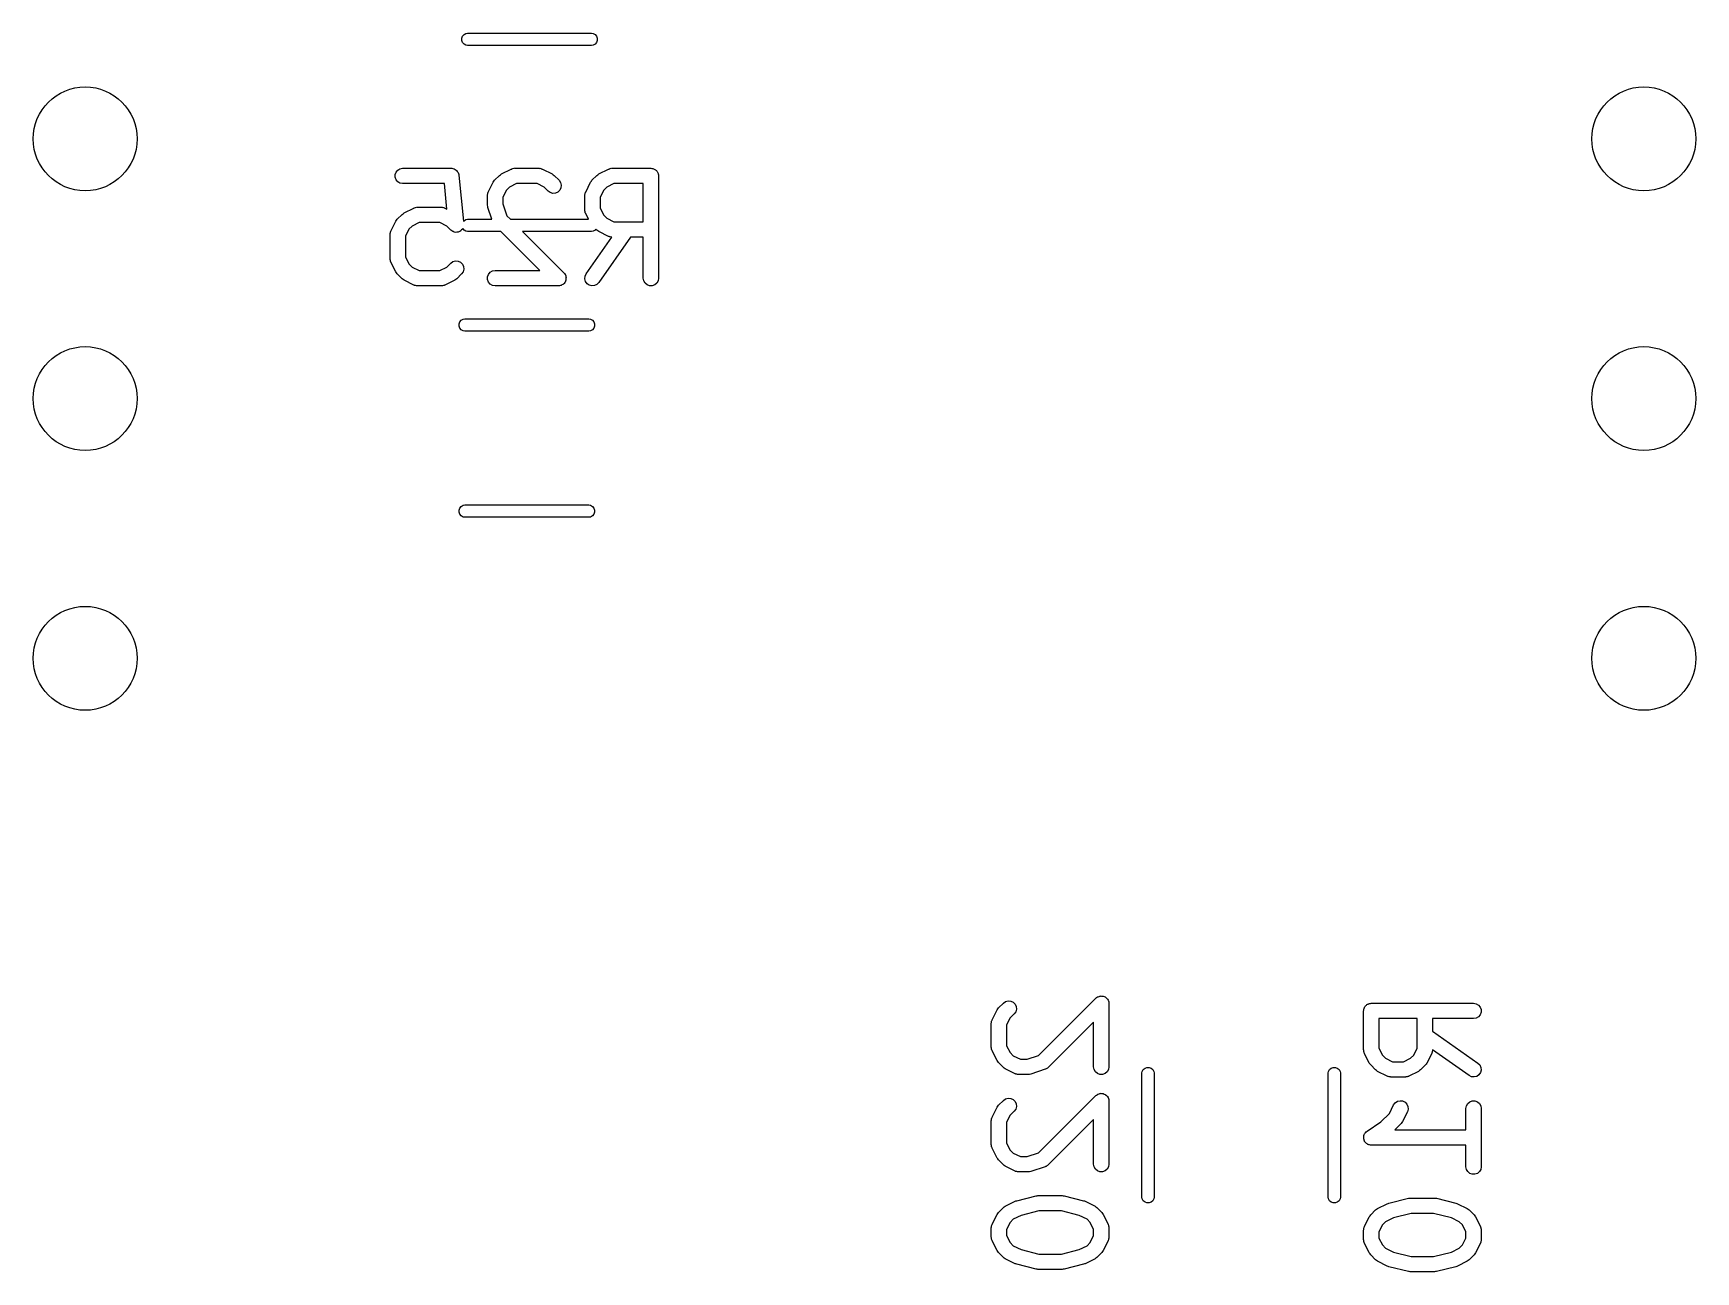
# Model space of a CAD drawing. Extents: x 84 to 155, y -171 to -35.
# Drawn here: x 138.94 to 155.19, y -112.81 to -100.69 of the extents above; entities that cross this region are included whole.
import ezdxf

# ---------------------------------------------------------------- set-up
doc = ezdxf.new("R2010")
doc.units = 0
doc.header["$MEASUREMENT"] = 0
doc.layers.add('BLACK', color=7, linetype='CONTINUOUS')

msp = doc.modelspace()

# ---------------------------------------------------------------- linework, layer by layer
at = {"layer": 'BLACK', "linetype": 'CONTINUOUS'}
for p, q in [((143.129, -100.743), (143.136, -100.723)), ((143.129, -100.764), (143.129, -100.743)), ((143.136, -100.784), (143.129, -100.764)), ((143.136, -100.723), (143.15, -100.707)), ((143.15, -100.8), (143.136, -100.784)), ((143.15, -100.707), (143.168, -100.696)), ((143.168, -100.696), (143.184, -100.694)), ((143.184, -100.694), (144.398, -100.694)), ((144.398, -100.694), (144.414, -100.696)), ((144.414, -100.696), (144.432, -100.707)), ((144.432, -100.707), (144.446, -100.723)), ((144.446, -100.784), (144.432, -100.8)), ((144.446, -100.723), (144.453, -100.743)), ((144.453, -100.764), (144.446, -100.784)), ((144.453, -100.743), (144.453, -100.764)), ((143.168, -100.811), (143.15, -100.8)), ((143.184, -100.813), (143.168, -100.811)), ((144.398, -100.813), (143.184, -100.813)), ((144.414, -100.811), (144.398, -100.813)), ((144.432, -100.8), (144.414, -100.811)), ((142.476, -102.077), (142.485, -102.052)), ((142.476, -102.103), (142.476, -102.077)), ((142.485, -102.052), (142.502, -102.032)), ((142.502, -102.032), (142.524, -102.019)), ((142.524, -102.019), (142.55, -102.015)), ((142.55, -102.015), (143.026, -102.015)), ((143.026, -102.015), (143.029, -102.015)), ((143.029, -102.015), (143.032, -102.015)), ((143.032, -102.015), (143.041, -102.018)), ((143.041, -102.018), (143.052, -102.019)), ((143.052, -102.019), (143.054, -102.021)), ((143.054, -102.021), (143.057, -102.022)), ((143.057, -102.022), (143.065, -102.027)), ((143.065, -102.027), (143.074, -102.032)), ((143.074, -102.032), (143.076, -102.035)), ((143.076, -102.035), (143.078, -102.036)), ((143.078, -102.036), (143.084, -102.045)), ((143.084, -102.045), (143.091, -102.052)), ((143.091, -102.052), (143.092, -102.055)), ((143.092, -102.055), (143.093, -102.057)), ((143.093, -102.057), (143.096, -102.067)), ((143.096, -102.067), (143.1, -102.077)), ((143.1, -102.077), (143.1, -102.08)), ((143.1, -102.08), (143.101, -102.082)), ((143.101, -102.082), (143.145, -102.532)), ((143.449, -102.132), (143.497, -102.084)), ((143.497, -102.084), (143.507, -102.078)), ((143.507, -102.078), (143.516, -102.07)), ((143.516, -102.07), (143.611, -102.023)), ((143.611, -102.023), (143.616, -102.022)), ((143.616, -102.022), (143.619, -102.019)), ((143.619, -102.019), (143.628, -102.018)), ((143.628, -102.018), (143.636, -102.015)), ((143.636, -102.015), (143.641, -102.016)), ((143.641, -102.016), (143.645, -102.015)), ((143.645, -102.015), (143.883, -102.015)), ((143.883, -102.015), (143.887, -102.016)), ((143.887, -102.016), (143.892, -102.015)), ((143.892, -102.015), (143.9, -102.018)), ((143.9, -102.018), (143.909, -102.019)), ((143.909, -102.019), (143.912, -102.022)), ((143.912, -102.022), (143.917, -102.023)), ((143.917, -102.023), (144.012, -102.07)), ((144.012, -102.07), (144.021, -102.078)), ((144.021, -102.078), (144.031, -102.084)), ((144.031, -102.084), (144.079, -102.132)), ((144.401, -102.132), (144.449, -102.084)), ((144.449, -102.084), (144.459, -102.078)), ((144.459, -102.078), (144.469, -102.07)), ((144.469, -102.07), (144.564, -102.023)), ((144.564, -102.023), (144.568, -102.022)), ((144.568, -102.022), (144.572, -102.019)), ((144.572, -102.019), (144.58, -102.018)), ((144.58, -102.018), (144.589, -102.015)), ((144.589, -102.015), (144.593, -102.016)), ((144.593, -102.016), (144.597, -102.015)), ((144.597, -102.015), (144.978, -102.015)), ((144.978, -102.015), (144.985, -102.016)), ((144.985, -102.016), (144.991, -102.016)), ((144.991, -102.016), (144.997, -102.018)), ((144.997, -102.018), (145.004, -102.019)), ((145.004, -102.019), (145.01, -102.023)), ((145.01, -102.023), (145.016, -102.025)), ((145.016, -102.025), (145.021, -102.029)), ((145.021, -102.029), (145.026, -102.032)), ((145.026, -102.032), (145.031, -102.037)), ((145.031, -102.037), (145.036, -102.042)), ((145.036, -102.042), (145.039, -102.047)), ((145.039, -102.047), (145.043, -102.052)), ((145.043, -102.052), (145.045, -102.059)), ((145.045, -102.059), (145.049, -102.064)), ((145.049, -102.064), (145.05, -102.071)), ((145.05, -102.071), (145.052, -102.077)), ((145.052, -102.077), (145.052, -102.083)), ((145.052, -102.083), (145.053, -102.09)), ((142.485, -102.127), (142.476, -102.103)), ((142.502, -102.147), (142.485, -102.127)), ((142.524, -102.16), (142.502, -102.147)), ((142.55, -102.165), (142.524, -102.16)), ((142.958, -102.165), (142.55, -102.165)), ((142.983, -102.413), (142.958, -102.165)), ((143.386, -102.251), (143.387, -102.247)), ((143.387, -102.247), (143.435, -102.152)), ((143.435, -102.152), (143.442, -102.142)), ((143.442, -102.142), (143.449, -102.132)), ((143.564, -102.23), (143.529, -102.298)), ((143.594, -102.199), (143.564, -102.23)), ((143.663, -102.165), (143.594, -102.199)), ((143.865, -102.165), (143.663, -102.165)), ((143.934, -102.199), (143.865, -102.165)), ((143.973, -102.238), (143.934, -102.199)), ((143.994, -102.253), (143.973, -102.238)), ((144.069, -102.247), (144.045, -102.258)), ((144.087, -102.228), (144.069, -102.247)), ((144.079, -102.132), (144.094, -102.153)), ((144.098, -102.205), (144.087, -102.228)), ((144.094, -102.153), (144.101, -102.179)), ((144.101, -102.179), (144.098, -102.205)), ((144.339, -102.251), (144.34, -102.247)), ((144.34, -102.247), (144.387, -102.152)), ((144.387, -102.152), (144.395, -102.142)), ((144.395, -102.142), (144.401, -102.132)), ((144.516, -102.23), (144.482, -102.298)), ((144.547, -102.199), (144.516, -102.23)), ((144.615, -102.165), (144.547, -102.199)), ((144.903, -102.165), (144.615, -102.165)), ((144.903, -102.539), (144.903, -102.165)), ((145.053, -102.09), (145.053, -103.09)), ((142.564, -102.451), (142.659, -102.404)), ((142.659, -102.404), (142.663, -102.403)), ((142.663, -102.403), (142.667, -102.4)), ((142.667, -102.4), (142.676, -102.399)), ((142.676, -102.399), (142.684, -102.396)), ((142.684, -102.396), (142.688, -102.397)), ((142.688, -102.397), (142.693, -102.396)), ((142.693, -102.396), (142.931, -102.396)), ((142.931, -102.396), (142.935, -102.397)), ((142.935, -102.397), (142.939, -102.396)), ((142.939, -102.396), (142.948, -102.399)), ((142.948, -102.399), (142.956, -102.4)), ((142.956, -102.4), (142.96, -102.403)), ((142.96, -102.403), (142.964, -102.404)), ((142.964, -102.404), (142.983, -102.413)), ((143.379, -102.28), (143.38, -102.276)), ((143.379, -102.376), (143.379, -102.28)), ((143.382, -102.387), (143.379, -102.376)), ((143.38, -102.272), (143.382, -102.263)), ((143.38, -102.276), (143.38, -102.272)), ((143.382, -102.263), (143.384, -102.255)), ((143.383, -102.399), (143.382, -102.387)), ((143.421, -102.513), (143.383, -102.399)), ((143.384, -102.255), (143.386, -102.251)), ((143.529, -102.298), (143.529, -102.363)), ((143.529, -102.363), (143.568, -102.478)), ((144.019, -102.26), (143.994, -102.253)), ((144.045, -102.258), (144.019, -102.26)), ((144.332, -102.272), (144.335, -102.263)), ((144.333, -102.276), (144.332, -102.272)), ((144.332, -102.28), (144.333, -102.276)), ((144.332, -102.423), (144.332, -102.28)), ((144.335, -102.263), (144.336, -102.255)), ((144.336, -102.255), (144.339, -102.251)), ((144.482, -102.298), (144.482, -102.406)), ((144.482, -102.406), (144.516, -102.474)), ((142.435, -102.628), (142.483, -102.533)), ((142.483, -102.533), (142.49, -102.523)), ((142.49, -102.523), (142.497, -102.513)), ((142.497, -102.513), (142.544, -102.465)), ((142.544, -102.465), (142.554, -102.459)), ((142.554, -102.459), (142.564, -102.451)), ((142.71, -102.546), (142.642, -102.58)), ((142.913, -102.546), (142.71, -102.546)), ((142.981, -102.58), (142.913, -102.546)), ((143.145, -102.532), (143.15, -102.527)), ((143.15, -102.527), (143.168, -102.516)), ((143.168, -102.516), (143.184, -102.513)), ((143.184, -102.513), (143.421, -102.513)), ((143.568, -102.478), (143.603, -102.513)), ((143.603, -102.513), (144.368, -102.513)), ((144.333, -102.427), (144.332, -102.423)), ((144.332, -102.432), (144.333, -102.427)), ((144.335, -102.44), (144.332, -102.432)), ((144.336, -102.449), (144.335, -102.44)), ((144.339, -102.453), (144.336, -102.449)), ((144.34, -102.457), (144.339, -102.453)), ((144.368, -102.513), (144.34, -102.457)), ((144.516, -102.474), (144.547, -102.504)), ((144.547, -102.504), (144.615, -102.539)), ((144.615, -102.539), (144.903, -102.539)), ((142.427, -102.661), (142.428, -102.657)), ((142.427, -102.899), (142.427, -102.661)), ((142.428, -102.653), (142.43, -102.644)), ((142.428, -102.657), (142.428, -102.653)), ((142.43, -102.644), (142.432, -102.636)), ((142.432, -102.636), (142.434, -102.632)), ((142.434, -102.632), (142.435, -102.628)), ((142.611, -102.61), (142.577, -102.679)), ((142.577, -102.679), (142.577, -102.882)), ((142.642, -102.58), (142.611, -102.61)), ((143.02, -102.619), (142.981, -102.58)), ((143.021, -102.619), (143.02, -102.619)), ((143.021, -102.62), (143.021, -102.619)), ((143.032, -102.627), (143.021, -102.62)), ((143.042, -102.634), (143.032, -102.627)), ((143.043, -102.634), (143.042, -102.634)), ((143.042, -102.634), (143.042, -102.634)), ((143.055, -102.638), (143.043, -102.634)), ((143.067, -102.641), (143.055, -102.638)), ((143.068, -102.641), (143.067, -102.641)), ((143.067, -102.641), (143.067, -102.641)), ((143.08, -102.64), (143.068, -102.641)), ((143.093, -102.639), (143.08, -102.64)), ((143.094, -102.638), (143.093, -102.638)), ((143.093, -102.638), (143.093, -102.639)), ((143.105, -102.633), (143.094, -102.638)), ((143.117, -102.628), (143.105, -102.633)), ((143.126, -102.618), (143.117, -102.627)), ((143.117, -102.627), (143.117, -102.627)), ((143.117, -102.627), (143.117, -102.628)), ((143.135, -102.609), (143.126, -102.618)), ((143.137, -102.605), (143.135, -102.608)), ((143.135, -102.608), (143.135, -102.609)), ((143.135, -102.609), (143.135, -102.609)), ((143.15, -102.62), (143.137, -102.605)), ((143.168, -102.631), (143.15, -102.62)), ((143.184, -102.633), (143.168, -102.631)), ((143.511, -102.633), (143.184, -102.633)), ((143.892, -103.015), (143.511, -102.633)), ((144.398, -102.633), (143.723, -102.633)), ((143.723, -102.633), (144.127, -103.037)), ((144.345, -103.047), (144.596, -102.689)), ((144.414, -102.631), (144.398, -102.633)), ((144.432, -102.62), (144.414, -102.631)), ((144.44, -102.61), (144.432, -102.62)), ((144.449, -102.619), (144.44, -102.61)), ((144.459, -102.626), (144.449, -102.619)), ((144.469, -102.633), (144.459, -102.626)), ((144.779, -102.689), (144.468, -103.133)), ((144.564, -102.681), (144.469, -102.633)), ((144.568, -102.682), (144.564, -102.681)), ((144.572, -102.684), (144.568, -102.682)), ((144.58, -102.686), (144.572, -102.684)), ((144.589, -102.688), (144.58, -102.686)), ((144.593, -102.688), (144.589, -102.688)), ((144.596, -102.689), (144.593, -102.688)), ((144.903, -102.689), (144.779, -102.689)), ((144.903, -103.09), (144.903, -102.689)), ((142.428, -102.904), (142.427, -102.899)), ((142.577, -102.882), (142.611, -102.95)), ((142.428, -102.908), (142.428, -102.904)), ((142.43, -102.916), (142.428, -102.908)), ((142.432, -102.925), (142.43, -102.916)), ((142.434, -102.929), (142.432, -102.925)), ((142.435, -102.933), (142.434, -102.929)), ((142.483, -103.028), (142.435, -102.933)), ((142.49, -103.038), (142.483, -103.028)), ((142.497, -103.048), (142.49, -103.038)), ((142.544, -103.095), (142.497, -103.048)), ((142.611, -102.95), (142.642, -102.981)), ((142.642, -102.981), (142.71, -103.015)), ((142.71, -103.015), (142.913, -103.015)), ((142.913, -103.015), (142.981, -102.981)), ((142.981, -102.981), (143.02, -102.942)), ((143.02, -102.942), (143.042, -102.927)), ((143.042, -102.927), (143.067, -102.92)), ((143.067, -102.92), (143.093, -102.922)), ((143.127, -103.048), (143.079, -103.095)), ((143.093, -102.922), (143.117, -102.933)), ((143.117, -102.933), (143.135, -102.952)), ((143.141, -103.026), (143.127, -103.048)), ((143.135, -102.952), (143.146, -102.975)), ((143.148, -103.001), (143.141, -103.026)), ((143.146, -102.975), (143.148, -103.001)), ((143.381, -103.077), (143.39, -103.052)), ((143.39, -103.052), (143.406, -103.032)), ((143.406, -103.032), (143.429, -103.019)), ((143.429, -103.019), (143.454, -103.015)), ((143.454, -103.015), (143.892, -103.015)), ((144.127, -103.037), (144.132, -103.045)), ((144.132, -103.045), (144.138, -103.052)), ((144.138, -103.052), (144.14, -103.055)), ((144.14, -103.055), (144.141, -103.058)), ((144.141, -103.058), (144.144, -103.068)), ((144.334, -103.07), (144.345, -103.047)), ((142.554, -103.102), (142.544, -103.095)), ((142.564, -103.109), (142.554, -103.102)), ((142.659, -103.157), (142.564, -103.109)), ((142.663, -103.158), (142.659, -103.157)), ((142.667, -103.16), (142.663, -103.158)), ((142.676, -103.162), (142.667, -103.16)), ((142.684, -103.164), (142.676, -103.162)), ((142.688, -103.164), (142.684, -103.164)), ((142.693, -103.165), (142.688, -103.164)), ((142.931, -103.165), (142.693, -103.165)), ((142.935, -103.164), (142.931, -103.165)), ((142.939, -103.164), (142.935, -103.164)), ((142.948, -103.162), (142.939, -103.164)), ((142.956, -103.16), (142.948, -103.162)), ((142.96, -103.158), (142.956, -103.16)), ((142.964, -103.157), (142.96, -103.158)), ((143.059, -103.109), (142.964, -103.157)), ((143.069, -103.102), (143.059, -103.109)), ((143.079, -103.095), (143.069, -103.102)), ((143.381, -103.103), (143.381, -103.077)), ((143.39, -103.127), (143.381, -103.103)), ((143.406, -103.147), (143.39, -103.127)), ((143.429, -103.16), (143.406, -103.147)), ((143.454, -103.165), (143.429, -103.16)), ((144.074, -103.165), (143.454, -103.165)), ((144.083, -103.163), (144.074, -103.165)), ((144.093, -103.162), (144.083, -103.163)), ((144.096, -103.161), (144.093, -103.162)), ((144.099, -103.16), (144.096, -103.161)), ((144.108, -103.155), (144.099, -103.16)), ((144.117, -103.151), (144.108, -103.155)), ((144.119, -103.149), (144.117, -103.151)), ((144.122, -103.147), (144.119, -103.149)), ((144.128, -103.14), (144.122, -103.147)), ((144.135, -103.133), (144.128, -103.14)), ((144.136, -103.13), (144.135, -103.133)), ((144.138, -103.127), (144.136, -103.13)), ((144.142, -103.118), (144.138, -103.127)), ((144.146, -103.109), (144.142, -103.118)), ((144.144, -103.068), (144.147, -103.077)), ((144.147, -103.103), (144.146, -103.106)), ((144.146, -103.106), (144.146, -103.109)), ((144.147, -103.077), (144.147, -103.08)), ((144.147, -103.08), (144.148, -103.083)), ((144.148, -103.083), (144.147, -103.093)), ((144.147, -103.093), (144.147, -103.103)), ((144.332, -103.096), (144.334, -103.07)), ((144.339, -103.122), (144.332, -103.096)), ((144.354, -103.143), (144.339, -103.122)), ((144.375, -103.158), (144.354, -103.143)), ((144.4, -103.165), (144.375, -103.158)), ((144.426, -103.162), (144.4, -103.165)), ((144.45, -103.151), (144.426, -103.162)), ((144.468, -103.133), (144.45, -103.151)), ((144.908, -103.116), (144.903, -103.09)), ((144.921, -103.138), (144.908, -103.116)), ((144.941, -103.155), (144.921, -103.138)), ((144.965, -103.164), (144.941, -103.155)), ((144.991, -103.164), (144.965, -103.164)), ((145.016, -103.155), (144.991, -103.164)), ((145.036, -103.138), (145.016, -103.155)), ((145.049, -103.116), (145.036, -103.138)), ((145.053, -103.09), (145.049, -103.116)), ((143.102, -103.537), (143.109, -103.517)), ((143.102, -103.558), (143.102, -103.537)), ((143.109, -103.517), (143.123, -103.501)), ((143.123, -103.501), (143.141, -103.49)), ((143.141, -103.49), (143.157, -103.487)), ((143.157, -103.487), (144.371, -103.487)), ((144.371, -103.487), (144.387, -103.49)), ((144.387, -103.49), (144.405, -103.501)), ((144.405, -103.501), (144.419, -103.517)), ((144.419, -103.517), (144.426, -103.537)), ((144.426, -103.537), (144.426, -103.558)), ((143.109, -103.578), (143.102, -103.558)), ((143.123, -103.594), (143.109, -103.578)), ((143.141, -103.605), (143.123, -103.594)), ((143.157, -103.608), (143.141, -103.605)), ((144.371, -103.608), (143.157, -103.608)), ((144.387, -103.605), (144.371, -103.608)), ((144.405, -103.594), (144.387, -103.605)), ((144.419, -103.578), (144.405, -103.594)), ((144.426, -103.558), (144.419, -103.578)), ((143.102, -105.357), (143.109, -105.337)), ((143.109, -105.337), (143.123, -105.321)), ((143.123, -105.321), (143.141, -105.31)), ((143.141, -105.31), (143.157, -105.307)), ((143.157, -105.307), (144.371, -105.307)), ((144.371, -105.307), (144.387, -105.31)), ((144.387, -105.31), (144.405, -105.321)), ((144.405, -105.321), (144.419, -105.337)), ((144.419, -105.337), (144.426, -105.357)), ((143.102, -105.378), (143.102, -105.357)), ((143.109, -105.398), (143.102, -105.378)), ((143.123, -105.414), (143.109, -105.398)), ((143.141, -105.425), (143.123, -105.414)), ((143.157, -105.427), (143.141, -105.425)), ((144.371, -105.427), (143.157, -105.427)), ((144.387, -105.425), (144.371, -105.427)), ((144.405, -105.414), (144.387, -105.425)), ((144.419, -105.398), (144.405, -105.414)), ((144.426, -105.378), (144.419, -105.398)), ((144.426, -105.357), (144.426, -105.378)), ((148.376, -110.226), (148.424, -110.178)), ((148.424, -110.178), (148.445, -110.163)), ((148.445, -110.163), (148.47, -110.157)), ((148.47, -110.157), (148.496, -110.159)), ((148.496, -110.159), (148.52, -110.17)), ((148.52, -110.17), (148.538, -110.188)), ((148.538, -110.188), (148.549, -110.212)), ((148.549, -110.212), (148.551, -110.238)), ((148.769, -110.69), (149.328, -110.131)), ((149.328, -110.131), (149.336, -110.125)), ((149.336, -110.125), (149.344, -110.119)), ((149.344, -110.119), (149.347, -110.118)), ((149.347, -110.118), (149.35, -110.116)), ((149.35, -110.116), (149.359, -110.113)), ((149.359, -110.113), (149.368, -110.11)), ((149.368, -110.11), (149.372, -110.11)), ((149.372, -110.11), (149.375, -110.109)), ((149.375, -110.109), (149.385, -110.11)), ((149.385, -110.11), (149.394, -110.11)), ((149.394, -110.11), (149.398, -110.111)), ((149.398, -110.111), (149.401, -110.111)), ((149.401, -110.111), (149.41, -110.115)), ((149.41, -110.115), (149.419, -110.119)), ((149.419, -110.119), (149.421, -110.121)), ((149.421, -110.121), (149.424, -110.122)), ((149.424, -110.122), (149.431, -110.129)), ((149.431, -110.129), (149.439, -110.136)), ((149.439, -110.136), (149.44, -110.138)), ((149.44, -110.138), (149.443, -110.141)), ((149.443, -110.141), (149.447, -110.15)), ((149.447, -110.15), (149.452, -110.158)), ((149.452, -110.158), (149.452, -110.161)), ((149.452, -110.161), (149.454, -110.164)), ((149.454, -110.164), (149.455, -110.174)), ((149.455, -110.174), (149.456, -110.184)), ((149.456, -110.184), (149.456, -110.803)), ((151.956, -110.218), (151.961, -110.213)), ((151.961, -110.213), (151.964, -110.207)), ((151.964, -110.207), (151.969, -110.203)), ((151.969, -110.203), (151.973, -110.198)), ((151.973, -110.198), (151.979, -110.194)), ((151.979, -110.194), (151.984, -110.19)), ((151.984, -110.19), (151.99, -110.188)), ((151.99, -110.188), (151.996, -110.185)), ((151.996, -110.185), (152.002, -110.184)), ((152.002, -110.184), (152.008, -110.181)), ((152.008, -110.181), (152.015, -110.181)), ((152.015, -110.181), (152.021, -110.18)), ((152.021, -110.18), (153.021, -110.18)), ((153.021, -110.18), (153.047, -110.185)), ((153.047, -110.185), (153.07, -110.198)), ((153.07, -110.198), (153.086, -110.218)), ((148.306, -110.374), (148.307, -110.37)), ((148.306, -110.612), (148.306, -110.374)), ((148.307, -110.366), (148.309, -110.357)), ((148.307, -110.37), (148.307, -110.366)), ((148.309, -110.357), (148.311, -110.349)), ((148.311, -110.349), (148.313, -110.345)), ((148.313, -110.345), (148.314, -110.341)), ((148.314, -110.341), (148.362, -110.245)), ((148.362, -110.245), (148.369, -110.236)), ((148.369, -110.236), (148.376, -110.226)), ((148.491, -110.323), (148.456, -110.392)), ((148.53, -110.284), (148.491, -110.323)), ((148.545, -110.263), (148.53, -110.284)), ((148.551, -110.238), (148.545, -110.263)), ((149.306, -110.365), (148.863, -110.808)), ((149.306, -110.803), (149.306, -110.365)), ((151.946, -110.255), (151.948, -110.249)), ((151.946, -110.636), (151.946, -110.255)), ((151.948, -110.242), (151.95, -110.236)), ((151.948, -110.249), (151.948, -110.242)), ((151.95, -110.236), (151.951, -110.23)), ((151.951, -110.23), (151.954, -110.224)), ((151.954, -110.224), (151.956, -110.218)), ((152.096, -110.33), (152.096, -110.618)), ((152.47, -110.33), (152.096, -110.33)), ((152.47, -110.618), (152.47, -110.33)), ((153.021, -110.33), (152.62, -110.33)), ((152.62, -110.33), (152.62, -110.454)), ((153.047, -110.326), (153.021, -110.33)), ((153.07, -110.313), (153.047, -110.326)), ((153.086, -110.293), (153.07, -110.313)), ((153.086, -110.218), (153.095, -110.242)), ((153.095, -110.268), (153.086, -110.293)), ((153.095, -110.242), (153.095, -110.268)), ((148.456, -110.392), (148.456, -110.595)), ((152.62, -110.454), (153.064, -110.765)), ((148.307, -110.617), (148.306, -110.612)), ((148.307, -110.621), (148.307, -110.617)), ((148.309, -110.629), (148.307, -110.621)), ((148.311, -110.638), (148.309, -110.629)), ((148.313, -110.642), (148.311, -110.638)), ((148.314, -110.646), (148.313, -110.642)), ((148.362, -110.741), (148.314, -110.646)), ((148.456, -110.595), (148.491, -110.663)), ((148.491, -110.663), (148.521, -110.694)), ((148.521, -110.694), (148.59, -110.728)), ((148.655, -110.728), (148.769, -110.69)), ((151.947, -110.64), (151.946, -110.636)), ((151.947, -110.645), (151.947, -110.64)), ((151.949, -110.653), (151.947, -110.645)), ((151.951, -110.662), (151.949, -110.653)), ((151.953, -110.666), (151.951, -110.662)), ((151.954, -110.67), (151.953, -110.666)), ((152.002, -110.765), (151.954, -110.67)), ((152.096, -110.618), (152.131, -110.687)), ((152.131, -110.687), (152.161, -110.717)), ((152.406, -110.717), (152.436, -110.687)), ((152.436, -110.687), (152.47, -110.618)), ((152.612, -110.67), (152.565, -110.765)), ((152.614, -110.666), (152.612, -110.67)), ((152.616, -110.662), (152.614, -110.666)), ((152.617, -110.653), (152.616, -110.662)), ((152.62, -110.645), (152.617, -110.653)), ((152.62, -110.637), (152.619, -110.64)), ((152.619, -110.64), (152.62, -110.645)), ((152.978, -110.888), (152.62, -110.637)), ((148.369, -110.751), (148.362, -110.741)), ((148.376, -110.761), (148.369, -110.751)), ((148.424, -110.808), (148.376, -110.761)), ((148.433, -110.815), (148.424, -110.808)), ((148.443, -110.822), (148.433, -110.815)), ((148.538, -110.87), (148.443, -110.822)), ((148.59, -110.728), (148.655, -110.728)), ((148.834, -110.826), (148.691, -110.874)), ((148.837, -110.824), (148.834, -110.826)), ((148.842, -110.823), (148.837, -110.824)), ((148.849, -110.818), (148.842, -110.823)), ((148.857, -110.814), (148.849, -110.818)), ((148.859, -110.811), (148.857, -110.814)), ((148.863, -110.808), (148.859, -110.811)), ((149.311, -110.828), (149.306, -110.803)), ((149.324, -110.851), (149.311, -110.828)), ((149.344, -110.868), (149.324, -110.851)), ((149.439, -110.851), (149.419, -110.868)), ((149.452, -110.828), (149.439, -110.851)), ((149.456, -110.803), (149.452, -110.828)), ((149.779, -110.862), (149.782, -110.847)), ((149.779, -112.077), (149.779, -110.862)), ((149.782, -110.847), (149.792, -110.828)), ((149.792, -110.828), (149.809, -110.815)), ((149.809, -110.815), (149.828, -110.807)), ((149.828, -110.807), (149.85, -110.807)), ((149.85, -110.807), (149.869, -110.815)), ((149.869, -110.815), (149.886, -110.828)), ((149.886, -110.828), (149.896, -110.847)), ((149.896, -110.847), (149.899, -110.862)), ((149.899, -110.862), (149.899, -112.077)), ((151.599, -110.862), (151.602, -110.847)), ((151.599, -112.077), (151.599, -110.862)), ((151.602, -110.847), (151.612, -110.828)), ((151.612, -110.828), (151.629, -110.815)), ((151.629, -110.815), (151.648, -110.807)), ((151.648, -110.807), (151.67, -110.807)), ((151.67, -110.807), (151.689, -110.815)), ((151.689, -110.815), (151.706, -110.828)), ((151.706, -110.828), (151.716, -110.847)), ((151.716, -110.847), (151.719, -110.862)), ((151.719, -110.862), (151.719, -112.077)), ((152.009, -110.775), (152.002, -110.765)), ((152.016, -110.784), (152.009, -110.775)), ((152.064, -110.832), (152.016, -110.784)), ((152.073, -110.839), (152.064, -110.832)), ((152.083, -110.846), (152.073, -110.839)), ((152.178, -110.894), (152.083, -110.846)), ((152.161, -110.717), (152.23, -110.752)), ((152.23, -110.752), (152.337, -110.752)), ((152.337, -110.752), (152.406, -110.717)), ((152.483, -110.846), (152.388, -110.894)), ((152.493, -110.839), (152.483, -110.846)), ((152.503, -110.832), (152.493, -110.839)), ((152.551, -110.784), (152.503, -110.832)), ((152.557, -110.775), (152.551, -110.784)), ((152.565, -110.765), (152.557, -110.775)), ((153.064, -110.765), (153.083, -110.784)), ((153.089, -110.858), (153.074, -110.88)), ((153.083, -110.784), (153.094, -110.807)), ((153.096, -110.833), (153.089, -110.858)), ((153.094, -110.807), (153.096, -110.833)), ((148.542, -110.871), (148.538, -110.87)), ((148.546, -110.873), (148.542, -110.871)), ((148.555, -110.875), (148.546, -110.873)), ((148.563, -110.877), (148.555, -110.875)), ((148.568, -110.877), (148.563, -110.877)), ((148.572, -110.878), (148.568, -110.877)), ((148.667, -110.878), (148.572, -110.878)), ((148.679, -110.876), (148.667, -110.878)), ((148.691, -110.874), (148.679, -110.876)), ((149.368, -110.877), (149.344, -110.868)), ((149.394, -110.877), (149.368, -110.877)), ((149.419, -110.868), (149.394, -110.877)), ((152.182, -110.895), (152.178, -110.894)), ((152.186, -110.897), (152.182, -110.895)), ((152.195, -110.899), (152.186, -110.897)), ((152.203, -110.901), (152.195, -110.899)), ((152.208, -110.901), (152.203, -110.901)), ((152.212, -110.902), (152.208, -110.901)), ((152.355, -110.902), (152.212, -110.902)), ((152.359, -110.901), (152.355, -110.902)), ((152.363, -110.901), (152.359, -110.901)), ((152.372, -110.899), (152.363, -110.901)), ((152.38, -110.897), (152.372, -110.899)), ((152.384, -110.895), (152.38, -110.897)), ((152.388, -110.894), (152.384, -110.895)), ((153.002, -110.899), (152.978, -110.888)), ((153.028, -110.901), (153.002, -110.899)), ((153.053, -110.895), (153.028, -110.901)), ((153.074, -110.88), (153.053, -110.895)), ((148.362, -111.198), (148.369, -111.188)), ((148.369, -111.188), (148.376, -111.178)), ((148.376, -111.178), (148.424, -111.131)), ((148.424, -111.131), (148.445, -111.116)), ((148.445, -111.116), (148.47, -111.109)), ((148.47, -111.109), (148.496, -111.111)), ((148.496, -111.111), (148.52, -111.122)), ((148.52, -111.122), (148.538, -111.141)), ((148.538, -111.141), (148.549, -111.164)), ((148.551, -111.19), (148.545, -111.215)), ((148.549, -111.164), (148.551, -111.19)), ((148.769, -111.642), (149.328, -111.083)), ((149.328, -111.083), (149.336, -111.078)), ((149.336, -111.078), (149.344, -111.071)), ((149.344, -111.071), (149.347, -111.07)), ((149.347, -111.07), (149.35, -111.068)), ((149.35, -111.068), (149.359, -111.066)), ((149.359, -111.066), (149.368, -111.062)), ((149.368, -111.062), (149.372, -111.062)), ((149.372, -111.062), (149.375, -111.061)), ((149.375, -111.061), (149.385, -111.062)), ((149.385, -111.062), (149.394, -111.062)), ((149.394, -111.062), (149.398, -111.063)), ((149.398, -111.063), (149.401, -111.064)), ((149.401, -111.064), (149.41, -111.068)), ((149.41, -111.068), (149.419, -111.071)), ((149.419, -111.071), (149.421, -111.073)), ((149.421, -111.073), (149.424, -111.075)), ((149.424, -111.075), (149.431, -111.082)), ((149.431, -111.082), (149.439, -111.088)), ((149.439, -111.088), (149.44, -111.091)), ((149.44, -111.091), (149.443, -111.093)), ((149.443, -111.093), (149.447, -111.102)), ((149.447, -111.102), (149.452, -111.111)), ((149.452, -111.111), (149.452, -111.114)), ((149.452, -111.114), (149.454, -111.117)), ((149.454, -111.117), (149.455, -111.127)), ((149.455, -111.127), (149.456, -111.136)), ((149.456, -111.136), (149.456, -111.755)), ((152.198, -111.258), (152.24, -111.174)), ((152.24, -111.174), (152.256, -111.153)), ((152.256, -111.153), (152.277, -111.139)), ((152.277, -111.139), (152.303, -111.133)), ((152.303, -111.133), (152.328, -111.136)), ((152.328, -111.136), (152.352, -111.147)), ((152.352, -111.147), (152.37, -111.166)), ((152.37, -111.166), (152.38, -111.19)), ((152.38, -111.19), (152.382, -111.216)), ((152.946, -111.208), (152.951, -111.182)), ((152.951, -111.182), (152.964, -111.159)), ((152.964, -111.159), (152.984, -111.143)), ((152.984, -111.143), (153.008, -111.134)), ((153.008, -111.134), (153.034, -111.134)), ((153.034, -111.134), (153.059, -111.143)), ((153.059, -111.143), (153.079, -111.159)), ((153.079, -111.159), (153.092, -111.182)), ((153.092, -111.182), (153.096, -111.208)), ((148.306, -111.327), (148.307, -111.322)), ((148.306, -111.565), (148.306, -111.327)), ((148.307, -111.318), (148.309, -111.31)), ((148.307, -111.322), (148.307, -111.318)), ((148.309, -111.31), (148.311, -111.301)), ((148.311, -111.301), (148.313, -111.297)), ((148.313, -111.297), (148.314, -111.293)), ((148.314, -111.293), (148.362, -111.198)), ((148.491, -111.276), (148.456, -111.344)), ((148.456, -111.344), (148.456, -111.547)), ((148.53, -111.237), (148.491, -111.276)), ((148.545, -111.215), (148.53, -111.237)), ((149.306, -111.317), (148.863, -111.761)), ((149.306, -111.755), (149.306, -111.317)), ((151.98, -111.431), (152.116, -111.34)), ((152.116, -111.34), (152.198, -111.258)), ((152.319, -111.346), (152.313, -111.356)), ((152.327, -111.336), (152.319, -111.346)), ((152.374, -111.241), (152.327, -111.336)), ((152.382, -111.216), (152.374, -111.241)), ((152.946, -111.418), (152.946, -111.208)), ((153.096, -111.208), (153.096, -111.779)), ((151.947, -111.498), (151.948, -111.489)), ((151.948, -111.502), (151.947, -111.498)), ((151.948, -111.48), (151.949, -111.476)), ((151.948, -111.489), (151.948, -111.48)), ((151.948, -111.506), (151.948, -111.502)), ((151.951, -111.515), (151.948, -111.506)), ((151.949, -111.472), (151.953, -111.464)), ((151.949, -111.476), (151.949, -111.472)), ((151.953, -111.523), (151.951, -111.515)), ((151.953, -111.464), (151.956, -111.456)), ((151.956, -111.456), (151.959, -111.453)), ((151.959, -111.453), (151.961, -111.449)), ((151.961, -111.449), (151.967, -111.443)), ((151.967, -111.443), (151.973, -111.436)), ((151.973, -111.436), (151.977, -111.434)), ((151.977, -111.434), (151.98, -111.431)), ((152.313, -111.356), (152.25, -111.418)), ((152.25, -111.418), (152.946, -111.418)), ((148.307, -111.569), (148.306, -111.565)), ((148.307, -111.573), (148.307, -111.569)), ((148.309, -111.582), (148.307, -111.573)), ((148.311, -111.59), (148.309, -111.582)), ((148.313, -111.594), (148.311, -111.59)), ((148.314, -111.598), (148.313, -111.594)), ((148.362, -111.694), (148.314, -111.598)), ((148.456, -111.547), (148.491, -111.616)), ((148.491, -111.616), (148.521, -111.646)), ((148.521, -111.646), (148.59, -111.68)), ((148.655, -111.68), (148.769, -111.642)), ((151.955, -111.527), (151.953, -111.523)), ((151.956, -111.531), (151.955, -111.527)), ((151.962, -111.538), (151.956, -111.531)), ((151.967, -111.545), (151.962, -111.538)), ((151.97, -111.548), (151.967, -111.545)), ((151.973, -111.551), (151.97, -111.548)), ((151.981, -111.555), (151.973, -111.551)), ((151.988, -111.561), (151.981, -111.555)), ((151.992, -111.562), (151.988, -111.561)), ((151.996, -111.564), (151.992, -111.562)), ((152.005, -111.565), (151.996, -111.564)), ((152.013, -111.568), (152.005, -111.565)), ((152.017, -111.568), (152.013, -111.568)), ((152.021, -111.568), (152.017, -111.568)), ((152.946, -111.568), (152.021, -111.568)), ((152.946, -111.779), (152.946, -111.568)), ((148.369, -111.703), (148.362, -111.694)), ((148.376, -111.713), (148.369, -111.703)), ((148.424, -111.761), (148.376, -111.713)), ((148.433, -111.768), (148.424, -111.761)), ((148.443, -111.775), (148.433, -111.768)), ((148.538, -111.822), (148.443, -111.775)), ((148.542, -111.824), (148.538, -111.822)), ((148.546, -111.826), (148.542, -111.824)), ((148.555, -111.827), (148.546, -111.826)), ((148.563, -111.83), (148.555, -111.827)), ((148.568, -111.829), (148.563, -111.83)), ((148.572, -111.83), (148.568, -111.829)), ((148.667, -111.83), (148.572, -111.83)), ((148.59, -111.68), (148.655, -111.68)), ((148.679, -111.828), (148.667, -111.83)), ((148.691, -111.826), (148.679, -111.828)), ((148.834, -111.779), (148.691, -111.826)), ((148.837, -111.777), (148.834, -111.779)), ((148.842, -111.776), (148.837, -111.777)), ((148.849, -111.771), (148.842, -111.776)), ((148.857, -111.766), (148.849, -111.771)), ((148.859, -111.763), (148.857, -111.766)), ((148.863, -111.761), (148.859, -111.763)), ((149.311, -111.781), (149.306, -111.755)), ((149.324, -111.803), (149.311, -111.781)), ((149.344, -111.82), (149.324, -111.803)), ((149.368, -111.829), (149.344, -111.82)), ((149.394, -111.829), (149.368, -111.829)), ((149.419, -111.82), (149.394, -111.829)), ((149.439, -111.803), (149.419, -111.82)), ((149.452, -111.781), (149.439, -111.803)), ((149.456, -111.755), (149.452, -111.781)), ((152.951, -111.805), (152.946, -111.779)), ((152.964, -111.827), (152.951, -111.805)), ((152.984, -111.844), (152.964, -111.827)), ((153.079, -111.827), (153.059, -111.844)), ((153.092, -111.805), (153.079, -111.827)), ((153.096, -111.779), (153.092, -111.805)), ((153.008, -111.853), (152.984, -111.844)), ((153.034, -111.853), (153.008, -111.853)), ((153.059, -111.844), (153.034, -111.853)), ((148.433, -112.171), (148.443, -112.164)), ((148.443, -112.164), (148.538, -112.117)), ((148.538, -112.117), (148.546, -112.114)), ((148.546, -112.114), (148.554, -112.111)), ((148.554, -112.111), (148.744, -112.063)), ((148.744, -112.063), (148.753, -112.063)), ((148.753, -112.063), (148.762, -112.061)), ((148.762, -112.061), (149, -112.061)), ((149, -112.061), (149.009, -112.063)), ((149.009, -112.063), (149.019, -112.063)), ((149.019, -112.063), (149.209, -112.111)), ((149.209, -112.111), (149.217, -112.114)), ((149.217, -112.114), (149.224, -112.117)), ((149.224, -112.117), (149.32, -112.164)), ((149.32, -112.164), (149.329, -112.171)), ((149.782, -112.092), (149.779, -112.077)), ((149.792, -112.111), (149.782, -112.092)), ((149.809, -112.124), (149.792, -112.111)), ((149.828, -112.132), (149.809, -112.124)), ((149.85, -112.132), (149.828, -112.132)), ((149.869, -112.124), (149.85, -112.132)), ((149.886, -112.111), (149.869, -112.124)), ((149.896, -112.092), (149.886, -112.111)), ((149.899, -112.077), (149.896, -112.092)), ((151.602, -112.092), (151.599, -112.077)), ((151.612, -112.111), (151.602, -112.092)), ((151.629, -112.124), (151.612, -112.111)), ((151.648, -112.132), (151.629, -112.124)), ((151.67, -112.132), (151.648, -112.132)), ((151.689, -112.124), (151.67, -112.132)), ((151.706, -112.111), (151.689, -112.124)), ((151.716, -112.092), (151.706, -112.111)), ((151.719, -112.077), (151.716, -112.092)), ((152.083, -112.188), (152.178, -112.141)), ((152.178, -112.141), (152.186, -112.138)), ((152.186, -112.138), (152.194, -112.135)), ((152.194, -112.135), (152.384, -112.087)), ((152.384, -112.087), (152.393, -112.087)), ((152.393, -112.087), (152.402, -112.085)), ((152.402, -112.085), (152.64, -112.085)), ((152.64, -112.085), (152.649, -112.087)), ((152.649, -112.087), (152.659, -112.087)), ((152.659, -112.087), (152.849, -112.135)), ((152.849, -112.135), (152.857, -112.138)), ((152.857, -112.138), (152.864, -112.141)), ((152.864, -112.141), (152.96, -112.188)), ((148.314, -112.341), (148.362, -112.245)), ((148.362, -112.245), (148.369, -112.236)), ((148.369, -112.236), (148.376, -112.226)), ((148.376, -112.226), (148.424, -112.178)), ((148.424, -112.178), (148.433, -112.171)), ((148.491, -112.323), (148.456, -112.392)), ((148.521, -112.293), (148.491, -112.323)), ((148.598, -112.255), (148.521, -112.293)), ((148.772, -112.211), (148.598, -112.255)), ((148.991, -112.211), (148.772, -112.211)), ((149.165, -112.255), (148.991, -112.211)), ((149.242, -112.293), (149.165, -112.255)), ((149.272, -112.323), (149.242, -112.293)), ((149.306, -112.392), (149.272, -112.323)), ((149.329, -112.171), (149.339, -112.178)), ((149.339, -112.178), (149.387, -112.226)), ((149.387, -112.226), (149.394, -112.236)), ((149.394, -112.236), (149.401, -112.245)), ((149.401, -112.245), (149.448, -112.341)), ((151.954, -112.365), (152.002, -112.269)), ((152.002, -112.269), (152.009, -112.26)), ((152.009, -112.26), (152.016, -112.25)), ((152.016, -112.25), (152.064, -112.202)), ((152.064, -112.202), (152.073, -112.195)), ((152.073, -112.195), (152.083, -112.188)), ((152.161, -112.317), (152.131, -112.347)), ((152.238, -112.278), (152.161, -112.317)), ((152.412, -112.235), (152.238, -112.278)), ((152.631, -112.235), (152.412, -112.235)), ((152.805, -112.278), (152.631, -112.235)), ((152.882, -112.317), (152.805, -112.278)), ((152.912, -112.347), (152.882, -112.317)), ((152.96, -112.188), (152.969, -112.195)), ((152.969, -112.195), (152.979, -112.202)), ((152.979, -112.202), (153.027, -112.25)), ((153.027, -112.25), (153.034, -112.26)), ((153.034, -112.26), (153.041, -112.269)), ((153.041, -112.269), (153.088, -112.365)), ((148.306, -112.374), (148.307, -112.37)), ((148.306, -112.469), (148.306, -112.374)), ((148.307, -112.474), (148.306, -112.469)), ((148.307, -112.366), (148.309, -112.357)), ((148.307, -112.37), (148.307, -112.366)), ((148.307, -112.478), (148.307, -112.474)), ((148.309, -112.486), (148.307, -112.478)), ((148.309, -112.357), (148.311, -112.349)), ((148.311, -112.495), (148.309, -112.486)), ((148.311, -112.349), (148.313, -112.345)), ((148.313, -112.345), (148.314, -112.341)), ((148.456, -112.392), (148.456, -112.452)), ((148.456, -112.452), (148.491, -112.52)), ((149.272, -112.52), (149.306, -112.452)), ((149.306, -112.452), (149.306, -112.392)), ((149.448, -112.341), (149.45, -112.345)), ((149.45, -112.345), (149.452, -112.349)), ((149.452, -112.349), (149.453, -112.357)), ((149.453, -112.486), (149.452, -112.495)), ((149.453, -112.357), (149.456, -112.366)), ((149.456, -112.478), (149.453, -112.486)), ((149.456, -112.366), (149.456, -112.37)), ((149.456, -112.37), (149.456, -112.374)), ((149.456, -112.374), (149.456, -112.469)), ((149.456, -112.469), (149.456, -112.474)), ((149.456, -112.474), (149.456, -112.478)), ((151.946, -112.398), (151.947, -112.394)), ((151.946, -112.493), (151.946, -112.398)), ((151.947, -112.389), (151.949, -112.381)), ((151.947, -112.394), (151.947, -112.389)), ((151.949, -112.381), (151.951, -112.372)), ((151.951, -112.372), (151.953, -112.369)), ((151.953, -112.369), (151.954, -112.365)), ((152.131, -112.347), (152.096, -112.416)), ((152.096, -112.416), (152.096, -112.476)), ((152.096, -112.476), (152.131, -112.544)), ((152.946, -112.416), (152.912, -112.347)), ((152.912, -112.544), (152.946, -112.476)), ((152.946, -112.476), (152.946, -112.416)), ((153.088, -112.365), (153.09, -112.369)), ((153.09, -112.369), (153.092, -112.372)), ((153.092, -112.372), (153.093, -112.381)), ((153.093, -112.381), (153.096, -112.389)), ((153.096, -112.389), (153.096, -112.394)), ((153.096, -112.394), (153.096, -112.398)), ((153.096, -112.398), (153.096, -112.493)), ((148.313, -112.499), (148.311, -112.495)), ((148.314, -112.503), (148.313, -112.499)), ((148.362, -112.598), (148.314, -112.503)), ((148.369, -112.608), (148.362, -112.598)), ((148.376, -112.618), (148.369, -112.608)), ((148.424, -112.665), (148.376, -112.618)), ((148.491, -112.52), (148.521, -112.551)), ((148.521, -112.551), (148.598, -112.589)), ((148.598, -112.589), (148.772, -112.633)), ((148.772, -112.633), (148.991, -112.633)), ((148.991, -112.633), (149.165, -112.589)), ((149.165, -112.589), (149.242, -112.551)), ((149.242, -112.551), (149.272, -112.52)), ((149.387, -112.618), (149.339, -112.665)), ((149.394, -112.608), (149.387, -112.618)), ((149.401, -112.598), (149.394, -112.608)), ((149.448, -112.503), (149.401, -112.598)), ((149.45, -112.499), (149.448, -112.503)), ((149.452, -112.495), (149.45, -112.499)), ((151.947, -112.498), (151.946, -112.493)), ((151.947, -112.502), (151.947, -112.498)), ((151.949, -112.51), (151.947, -112.502)), ((151.951, -112.519), (151.949, -112.51)), ((151.953, -112.523), (151.951, -112.519)), ((151.954, -112.527), (151.953, -112.523)), ((152.002, -112.622), (151.954, -112.527)), ((152.009, -112.632), (152.002, -112.622)), ((152.016, -112.642), (152.009, -112.632)), ((152.064, -112.689), (152.016, -112.642)), ((152.131, -112.544), (152.161, -112.575)), ((152.161, -112.575), (152.238, -112.613)), ((152.238, -112.613), (152.412, -112.656)), ((152.631, -112.656), (152.805, -112.613)), ((152.805, -112.613), (152.882, -112.575)), ((152.882, -112.575), (152.912, -112.544)), ((153.027, -112.642), (152.979, -112.689)), ((153.034, -112.632), (153.027, -112.642)), ((153.041, -112.622), (153.034, -112.632)), ((153.088, -112.527), (153.041, -112.622)), ((153.09, -112.523), (153.088, -112.527)), ((153.092, -112.519), (153.09, -112.523)), ((153.093, -112.51), (153.092, -112.519)), ((153.096, -112.502), (153.093, -112.51)), ((153.096, -112.493), (153.096, -112.498)), ((153.096, -112.498), (153.096, -112.502)), ((148.433, -112.672), (148.424, -112.665)), ((148.443, -112.679), (148.433, -112.672)), ((148.538, -112.727), (148.443, -112.679)), ((148.546, -112.729), (148.538, -112.727)), ((148.554, -112.733), (148.546, -112.729)), ((148.744, -112.78), (148.554, -112.733)), ((148.753, -112.781), (148.744, -112.78)), ((148.762, -112.783), (148.753, -112.781)), ((149, -112.783), (148.762, -112.783)), ((149.009, -112.781), (149, -112.783)), ((149.019, -112.78), (149.009, -112.781)), ((149.209, -112.733), (149.019, -112.78)), ((149.217, -112.729), (149.209, -112.733)), ((149.224, -112.727), (149.217, -112.729)), ((149.32, -112.679), (149.224, -112.727)), ((149.329, -112.672), (149.32, -112.679)), ((149.339, -112.665), (149.329, -112.672)), ((152.073, -112.696), (152.064, -112.689)), ((152.083, -112.703), (152.073, -112.696)), ((152.178, -112.751), (152.083, -112.703)), ((152.186, -112.753), (152.178, -112.751)), ((152.194, -112.757), (152.186, -112.753)), ((152.384, -112.804), (152.194, -112.757)), ((152.393, -112.805), (152.384, -112.804)), ((152.402, -112.806), (152.393, -112.805)), ((152.64, -112.806), (152.402, -112.806)), ((152.412, -112.656), (152.631, -112.656)), ((152.649, -112.805), (152.64, -112.806)), ((152.659, -112.804), (152.649, -112.805)), ((152.849, -112.757), (152.659, -112.804)), ((152.857, -112.753), (152.849, -112.757)), ((152.864, -112.751), (152.857, -112.753)), ((152.96, -112.703), (152.864, -112.751)), ((152.969, -112.696), (152.96, -112.703)), ((152.979, -112.689), (152.969, -112.696))]:
    msp.add_line(p, q, dxfattribs=at)
at = {"layer": 'BLACK'}
for centre in [(139.446, -101.727), (154.686, -101.727), (139.446, -104.267), (154.686, -104.267), (139.446, -106.807), (154.686, -106.807)]:
    msp.add_circle(centre, 0.508, dxfattribs=at)

doc.saveas('drawing.dxf')
